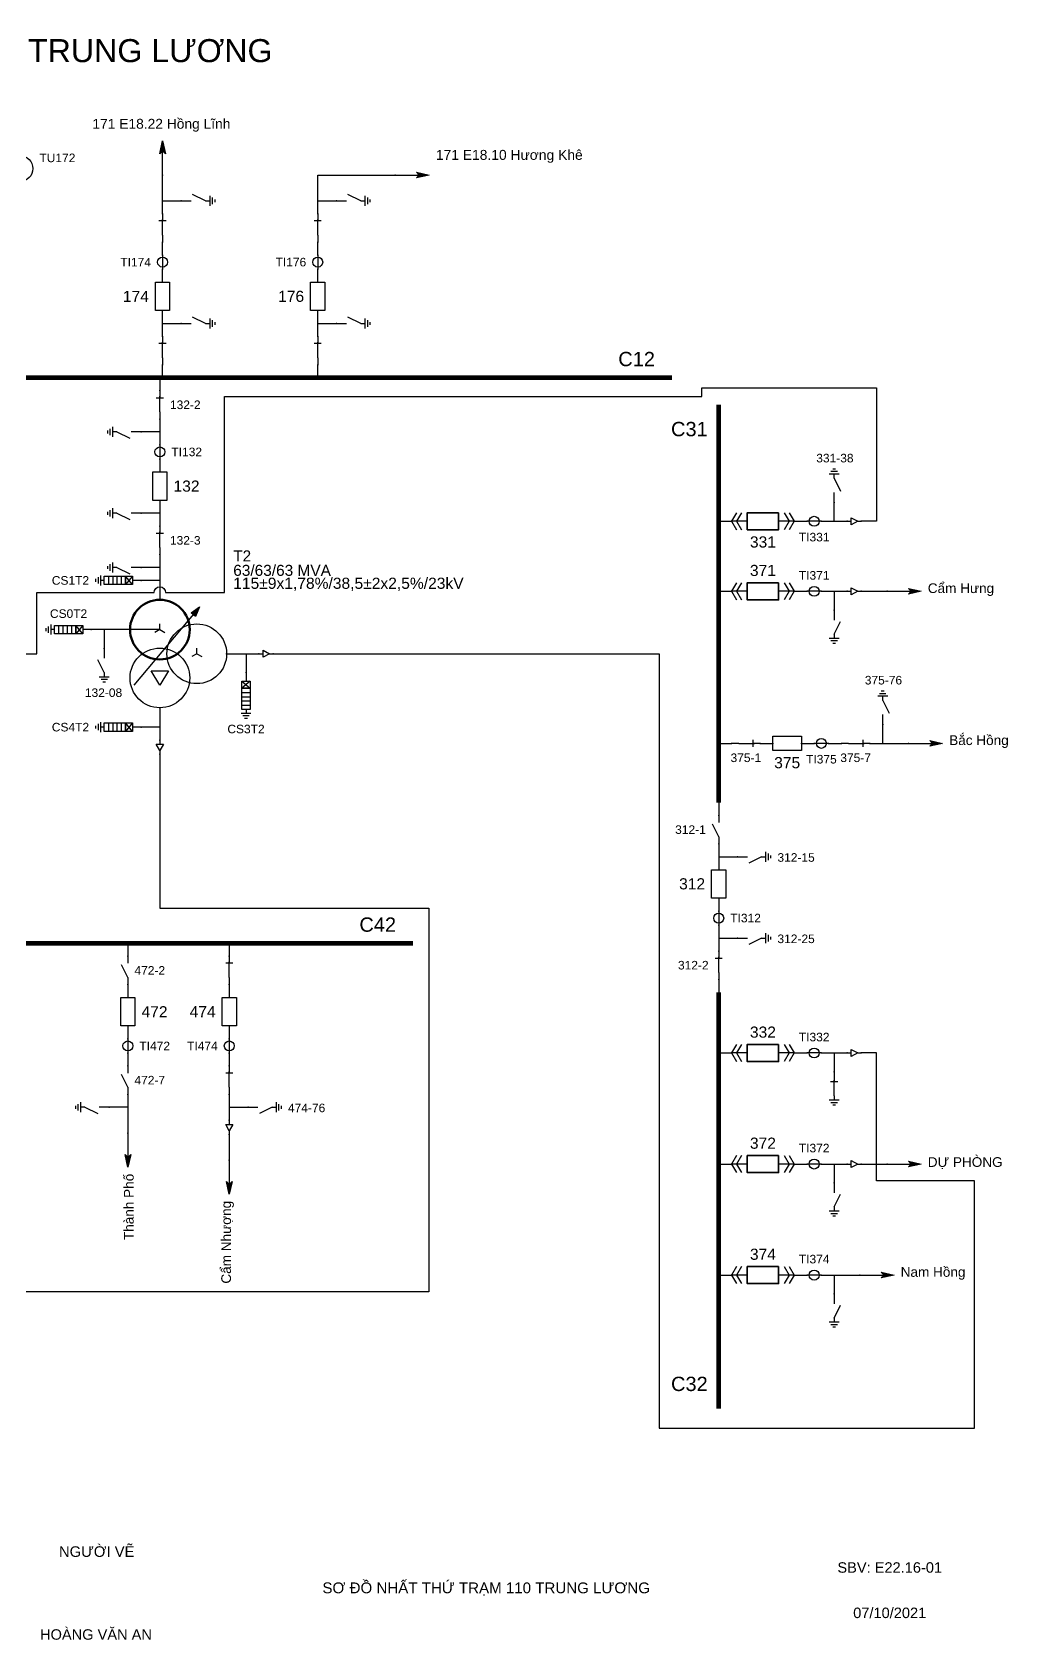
# Model space of a CAD drawing. Header units: millimetres. Extents: x -384 to 411, y 7 to 290.
# Drawn here: x 239.2 to 410.8, y 7.2 to 290 of the extents above; entities that cross this region are included whole.
import ezdxf

# ---------------------------------------------------------------- set-up
doc = ezdxf.new("R2010")
doc.units = ezdxf.units.MM
for name, color, linetype, lineweight in [('BUSBAR_110KV', 1, 'Continuous', 50), ('BUSBAR_22KV', 5, 'Continuous', 50), ('BUSBAR_35KV', 30, 'Continuous', 50), ('HV_110KV', 1, 'Continuous', 25), ('MV_22KV', 5, 'Continuous', 25), ('MV_35KV', 30, 'Continuous', 25)]:
    doc.layers.add(name, color=color, linetype=linetype, lineweight=lineweight)
doc.layers.add('SYM_PORTS', color=8, linetype='Continuous', plot=False)
doc.layers.add('TEXT', color=7, linetype='Continuous')
doc.styles.add('SLD_TEXT', font='arial.ttf')

# ---------------------------------------------------------------- blocks, each defined once
blk = doc.blocks.new('SYM_VOLTAGE_TRANSFORMER')
at = {"lineweight": 25}
for points in [[(0, 4.625), (0, 3.625)], [(0, 1.375), (-0.8625, 0.875)], [(0, 1.375), (0, 2.375)], [(0, 1.375), (0.8625, 0.875)], [(0, -2.375), (-0.8625, -2.875)], [(0, -2.375), (0, -1.375)], [(0, -2.375), (0.8625, -2.875)]]:
    blk.add_lwpolyline(points, dxfattribs=at)
blk.add_lwpolyline([(2.875, 0.25), (4.625, 0.25), (3.75, -1.25)], close=True, dxfattribs=at)
for centre in [(0, 1.375), (3.75, -0.5), (0, -2.375)]:
    blk.add_circle(centre, 2.25, dxfattribs=at)
at = {"layer": 'SYM_PORTS'}
blk.add_point((0, 4.625), dxfattribs=at)
blk.add_attdef('DEVICE_CODE', (7, 1.625), '', height=2)
at = {"flags": 1}
blk.add_attdef('RATIO', (7, -1.375), '', height=2, dxfattribs=at)
blk = doc.blocks.new('SYM_DISCONNECTOR_CLOSED')
at = {"lineweight": 25}
for points in [[(-0.625, 1.25), (0.625, 1.25)], [(0, 2.5), (0, 1.25)], [(0, -1.25), (0, 1.5)], [(0, -1.25), (0, -2.5)]]:
    blk.add_lwpolyline(points, dxfattribs=at)
at = {"layer": 'SYM_PORTS'}
for p in [(0, 2.5), (0, -2.5)]:
    blk.add_point(p, dxfattribs=at)
blk.add_attdef('DEVICE_CODE', (1.625, -0.5), '', height=2)
blk = doc.blocks.new('SYM_EARTHING_SWITCH_OPEN')
at = {"lineweight": 25}
for points in [[(0, 3), (0, 1.25)], [(0, -1.25), (-1.125, 1)], [(-0.875, -2), (0.875, -2)], [(-0.5625, -2.4375), (0.5625, -2.4375)], [(0, -1.25), (0, -2)], [(-0.25, -2.875), (0.25, -2.875)]]:
    blk.add_lwpolyline(points, dxfattribs=at)
at = {"layer": 'SYM_PORTS'}
blk.add_point((0, 3), dxfattribs=at)
blk.add_attdef('DEVICE_CODE', (1.875, 0), '', height=2)
blk = doc.blocks.new('SYM_CIRCUIT_BREAKER')
at = {"lineweight": 25}
blk.add_lwpolyline([(-1.25, 2.5), (1.25, 2.5), (1.25, -2.5), (-1.25, -2.5)], close=True, dxfattribs=at)
at = {"layer": 'SYM_PORTS'}
for p in [(0, 2.5), (0, -2.5)]:
    blk.add_point(p, dxfattribs=at)
blk.add_attdef('DEVICE_CODE', (2.25, -0.5), '', height=2)
at = {"flags": 1}
blk.add_attdef('RATING', (2.25, -3.5), '', height=2, dxfattribs=at)
blk = doc.blocks.new('SYM_CURRENT_TRANSFORMER')
at = {"lineweight": 25}
blk.add_lwpolyline([(0, 1.25), (0, -1.25)], dxfattribs=at)
blk.add_circle((0, 0), 0.875, dxfattribs=at)
at = {"layer": 'SYM_PORTS'}
for p in [(0, 1.25), (0, -1.25)]:
    blk.add_point(p, dxfattribs=at)
blk.add_attdef('DEVICE_CODE', (1.875, -1.75), '', height=2)
at = {"flags": 1}
blk.add_attdef('RATIO', (1.875, -4.75), '', height=2, dxfattribs=at)
blk = doc.blocks.new('SYM_LINE_FEEDER_ARROW')
blk.add_hatch(color=7).paths.add_polyline_path([(0, -3), (-0.5, -0.75), (0, -1.25), (0.5, -0.75)])
at = {"lineweight": 25}
blk.add_lwpolyline([(0, 3), (0, -1.25)], dxfattribs=at)
blk.add_lwpolyline([(0, -3), (-0.5, -0.75), (0, -1.25), (0.5, -0.75)], close=True, dxfattribs=at)
at = {"layer": 'SYM_PORTS'}
blk.add_point((0, 3), dxfattribs=at)
blk.add_attdef('LINE_NAME', (1.5, 0), '', height=2)
blk = doc.blocks.new('SYM_SURGE_ARRESTER')
at = {"lineweight": 25}
for points in [[(0, 4), (0, 2.5)], [(-0.75, 2.5), (0.75, 1.25)], [(0.75, 2.5), (-0.75, 1.25)], [(-0.75, 0.5), (0.75, 0.5)], [(-0.75, -0.25), (0.75, -0.25)], [(-0.75, -1), (0.75, -1)], [(-0.75, -1.75), (0.75, -1.75)], [(0, -2.5), (0, -3.125)], [(-0.875, -3.125), (0.875, -3.125)], [(-0.5625, -3.5625), (0.5625, -3.5625)], [(-0.25, -4), (0.25, -4)]]:
    blk.add_lwpolyline(points, dxfattribs=at)
for points in [[(-0.75, 2.5), (0.75, 2.5), (0.75, 1.25), (-0.75, 1.25)], [(-0.75, 1.25), (0.75, 1.25), (0.75, -2.5), (-0.75, -2.5)]]:
    blk.add_lwpolyline(points, close=True, dxfattribs=at)
at = {"layer": 'SYM_PORTS'}
blk.add_point((0, 4), dxfattribs=at)
blk.add_attdef('DEVICE_CODE', (1.875, 1), '', height=2)
blk = doc.blocks.new('SYM_TRANSFORMER_3W')
blk.add_hatch(color=7).paths.add_polyline_path([(3.75, 8.25), (3.0125, 6.575), (2.2375, 7.225)])
at = {"lineweight": 25}
for points in [[(-7.75, -5.5), (3.0125, 7.35)], [(-3.25, 4.25), (-8.5, 4.25)], [(-3.25, 4.25), (-4.1125, 3.75)], [(-3.25, 4.25), (-3.25, 5.25)], [(-3.25, 4.25), (-2.3875, 3.75)], [(3.25, 0), (2.3875, -0.5)], [(3.25, 0), (3.25, 1)], [(3.25, 0), (4.1125, -0.5)]]:
    blk.add_lwpolyline(points, dxfattribs=at)
for points in [[(3.75, 8.25), (3.0125, 6.575), (2.2375, 7.225)], [(-4.75, -3), (-1.75, -3), (-3.25, -5.5)]]:
    blk.add_lwpolyline(points, close=True, dxfattribs=at)
at = {"lineweight": 50}
blk.add_circle((-3.25, 4.25), 5.25, dxfattribs=at)
at = {"lineweight": 25}
for centre in [(3.25, 0), (-3.25, -4.25)]:
    blk.add_circle(centre, 5.25, dxfattribs=at)
at = {"layer": 'SYM_PORTS'}
for p in [(-3.25, 9.5), (-8.5, 4.25), (8.5, 0), (-3.25, -9.5)]:
    blk.add_point(p, dxfattribs=at)
blk.add_attdef('DEVICE_CODE', (9.5, 6.5), '', height=2)
at = {"flags": 1}
for tag, p in [('POWER', (9.5, 3.5)), ('VOLTAGE_RATIO', (9.5, 0.5))]:
    blk.add_attdef(tag, p, '', height=2, dxfattribs=at)
blk = doc.blocks.new('SYM_CABLE_TERMINATION')
at = {"lineweight": 25}
blk.add_lwpolyline([(-0.625, 0.5), (0.625, 0.5), (0, -0.625)], close=True, dxfattribs=at)
for points in [[(0, 1.25), (0, 0.5)], [(0, -0.625), (0, -1.25)]]:
    blk.add_lwpolyline(points, dxfattribs=at)
at = {"layer": 'SYM_PORTS'}
for p in [(0, 1.25), (0, -1.25)]:
    blk.add_point(p, dxfattribs=at)
blk = doc.blocks.new('SYM_DRAWOUT_BREAKER')
at = {"lineweight": 25}
for points in [[(-1.5, 4.625), (0, 5.5), (1.5, 4.625)], [(-1.5, 3.75), (0, 4.625), (1.5, 3.75)], [(0, 5.5), (0, 2.75)], [(0, -2.75), (0, -5.5)], [(-1.5, -3.75), (0, -4.625), (1.5, -3.75)], [(-1.5, -4.625), (0, -5.5), (1.5, -4.625)]]:
    blk.add_lwpolyline(points, dxfattribs=at)
at = {"lineweight": 35}
blk.add_lwpolyline([(-1.5, 2.75), (1.5, 2.75), (1.5, -2.75), (-1.5, -2.75)], close=True, dxfattribs=at)
at = {"layer": 'SYM_PORTS'}
for p in [(0, 5.5), (0, -5.5)]:
    blk.add_point(p, dxfattribs=at)
blk.add_attdef('DEVICE_CODE', (2.5, 2.5), '', height=2)
at = {"flags": 1}
blk.add_attdef('RATING', (2.5, -0.5), '', height=2, dxfattribs=at)
blk = doc.blocks.new('SYM_DISCONNECTOR_OPEN')
at = {"lineweight": 25}
for points in [[(0, -1.25), (-1.125, 1)], [(0, 2.5), (0, 1.25)], [(0, -1.25), (0, -2.5)]]:
    blk.add_lwpolyline(points, dxfattribs=at)
at = {"layer": 'SYM_PORTS'}
for p in [(0, 2.5), (0, -2.5)]:
    blk.add_point(p, dxfattribs=at)
blk.add_attdef('DEVICE_CODE', (1, -0.5), '', height=2)
blk = doc.blocks.new('SYM_EARTHING_SWITCH_CLOSED')
at = {"lineweight": 25}
for points in [[(0, 3), (0, 1.25)], [(-0.625, 1.25), (0.625, 1.25)], [(0, -1.25), (0, 1.5)], [(-0.875, -2), (0.875, -2)], [(-0.5625, -2.4375), (0.5625, -2.4375)], [(0, -1.25), (0, -2)], [(-0.25, -2.875), (0.25, -2.875)]]:
    blk.add_lwpolyline(points, dxfattribs=at)
at = {"layer": 'SYM_PORTS'}
blk.add_point((0, 3), dxfattribs=at)
blk.add_attdef('DEVICE_CODE', (1.875, 0), '', height=2)

msp = doc.modelspace()

# ---------------------------------------------------------------- linework, layer by layer
at = {"layer": 'BUSBAR_110KV', "const_width": 0.792}
msp.add_lwpolyline([(202.2, 229.25), (351.75, 229.25)], dxfattribs=at)
at = {"layer": 'BUSBAR_22KV', "const_width": 0.792}
msp.add_lwpolyline([(205.81, 129.75), (306.2, 129.75)], dxfattribs=at)
at = {"layer": 'BUSBAR_35KV', "const_width": 0.792}
for points in [[(359.98, 224.48), (359.98, 154.5)], [(359.98, 121.11), (359.98, 47.89)]]:
    msp.add_lwpolyline(points, dxfattribs=at)
at = {"layer": 'HV_110KV'}
for points in [[(262.12, 260.37), (262.12, 264.91)], [(289.43, 260.37), (289.43, 264.91), (303.05, 264.91)], [(262.12, 258.1), (262.12, 260.37)], [(262.12, 260.37), (265.42, 260.37)], [(289.43, 258.1), (289.43, 260.37)], [(289.43, 260.37), (292.74, 260.37)], [(262.12, 250.83), (262.12, 253.1)], [(289.43, 250.83), (289.43, 253.1)], [(262.12, 246.06), (262.12, 248.33)], [(289.43, 246.06), (289.43, 248.33)], [(262.12, 238.79), (262.12, 241.06)], [(289.43, 238.79), (289.43, 241.06)], [(262.12, 236.52), (262.12, 238.79)], [(262.12, 238.79), (265.42, 238.79)], [(289.43, 236.52), (289.43, 238.79)], [(289.43, 238.79), (292.74, 238.79)], [(261.65, 229.25), (261.65, 226.98)], [(262.12, 229.25), (262.12, 231.52)], [(289.43, 229.25), (289.43, 231.52)], [(261.65, 221.98), (261.65, 219.71)], [(261.65, 219.71), (258.35, 219.71)], [(261.65, 219.71), (261.65, 217.44)], [(261.65, 214.94), (261.65, 212.67)], [(261.65, 207.67), (261.65, 205.4)], [(261.65, 205.4), (258.35, 205.4)], [(261.65, 205.4), (261.65, 203.13)], [(261.65, 198.13), (261.65, 195.86)], [(261.65, 195.86), (258.35, 195.86)], [(261.65, 195.86), (261.65, 193.59)], [(261.65, 193.59), (258.35, 193.59)], [(261.65, 193.59), (261.65, 190.18)], [(251.86, 184.93), (249.59, 184.93)], [(256.4, 184.93), (251.86, 184.93)], [(251.86, 184.93), (251.86, 181.63)]]:
    msp.add_lwpolyline(points, dxfattribs=at)
at = {"layer": 'MV_22KV'}
for points in [[(261.65, 171.18), (261.65, 167.78)], [(261.65, 167.78), (258.35, 167.78)], [(261.65, 167.78), (261.65, 165.51)], [(261.65, 163.01), (261.65, 160.31), (261.65, 135.95), (309, 135.95), (309, 68.45), (228.71, 68.45), (228.71, 101.97), (228.71, 104.67)], [(256.02, 129.75), (256.02, 127.48)], [(273.86, 129.75), (273.86, 127.48)], [(256.02, 122.48), (256.02, 120.21)], [(273.86, 122.48), (273.86, 120.21)], [(256.02, 115.21), (256.02, 112.94)], [(273.86, 115.21), (273.86, 112.94)], [(256.02, 110.44), (256.02, 108.17)], [(273.86, 110.44), (273.86, 108.17)], [(256.02, 103.17), (256.02, 100.9)], [(273.86, 103.17), (273.86, 100.9)], [(256.02, 100.9), (252.72, 100.9)], [(256.02, 100.9), (256.02, 96.36)], [(273.86, 100.9), (277.16, 100.9)], [(273.86, 100.9), (273.86, 98.63)], [(273.86, 96.13), (273.86, 91.59)]]:
    msp.add_lwpolyline(points, dxfattribs=at)
at = {"layer": 'MV_35KV'}
msp.add_lwpolyline([(111.49, 180.68), (114.19, 180.68), (240, 180.68), (240, 191.45), (260.65, 191.45, -1), (262.65, 191.45), (273, 191.45), (273, 225.95), (357, 225.95), (357, 227.45), (387.76, 227.45), (387.76, 203.99), (385.06, 203.99)], format="xyb", dxfattribs=at)
for points in [[(380.29, 203.99), (380.29, 207.3)], [(359.98, 203.99), (362.25, 203.99)], [(373.25, 203.99), (375.52, 203.99)], [(378.02, 203.99), (380.29, 203.99)], [(380.29, 203.99), (382.56, 203.99)], [(359.98, 191.67), (362.25, 191.67)], [(373.25, 191.67), (375.52, 191.67)], [(378.02, 191.67), (380.29, 191.67)], [(380.29, 191.67), (380.29, 188.37)], [(380.29, 191.67), (382.56, 191.67)], [(385.06, 191.67), (389.6, 191.67)], [(273.4, 180.68), (276.81, 180.68)], [(276.81, 180.68), (276.81, 177.38)], [(276.81, 180.68), (279.08, 180.68)], [(281.58, 180.68), (284.28, 180.68), (349.5, 180.68), (349.5, 44.45), (405, 44.45), (405, 87.95), (387.76, 87.95), (387.76, 110.45), (385.06, 110.45)], [(388.83, 164.92), (388.83, 168.22)], [(359.98, 164.92), (362.25, 164.92)], [(367.25, 164.92), (369.52, 164.92)], [(374.52, 164.92), (376.79, 164.92)], [(379.29, 164.92), (381.56, 164.92)], [(386.56, 164.92), (388.83, 164.92)], [(388.83, 164.92), (393.37, 164.92)], [(359.98, 154.5), (359.98, 152.23)], [(359.98, 147.23), (359.98, 144.96)], [(359.98, 144.96), (363.28, 144.96)], [(359.98, 144.96), (359.98, 142.69)], [(359.98, 137.69), (359.98, 135.42)], [(359.98, 132.92), (359.98, 130.65)], [(359.98, 130.65), (363.28, 130.65)], [(359.98, 130.65), (359.98, 128.38)], [(359.98, 123.38), (359.98, 121.11)], [(359.98, 110.45), (362.25, 110.45)], [(373.25, 110.45), (375.52, 110.45)], [(378.02, 110.45), (380.29, 110.45)], [(380.29, 110.45), (380.29, 107.14)], [(380.29, 110.45), (382.56, 110.45)], [(359.98, 90.91), (362.25, 90.91)], [(373.25, 90.91), (375.52, 90.91)], [(378.02, 90.91), (380.29, 90.91)], [(380.29, 90.91), (380.29, 87.61)], [(380.29, 90.91), (382.56, 90.91)], [(385.06, 90.91), (389.6, 90.91)], [(359.98, 71.37), (362.25, 71.37)], [(373.25, 71.37), (375.52, 71.37)], [(378.02, 71.37), (380.29, 71.37)], [(380.29, 71.37), (380.29, 68.07)], [(380.29, 71.37), (384.83, 71.37)]]:
    msp.add_lwpolyline(points, dxfattribs=at)

# ---------------------------------------------------------------- block references
at = {"layer": 'HV_110KV'}
ref = msp.add_blockref('SYM_VOLTAGE_TRANSFORMER', (234.68, 266.04), dxfattribs=dict(at, rotation=90))
ref.add_attrib('DEVICE_CODE', 'TU172', (240.46, 267.17), dxfattribs={"layer": 'TEXT', "height": 1.509, "style": 'SLD_TEXT'})
for p, rotation in [((262.12, 267.91), 180), ((306.05, 264.91), 90)]:
    msp.add_blockref('SYM_LINE_FEEDER_ARROW', p, dxfattribs=dict(at, rotation=rotation))
at = {"layer": 'HV_110KV', "xscale": -1, "rotation": 90}
for p in [(295.74, 260.37), (268.42, 260.37), (295.74, 238.79), (268.42, 238.79)]:
    msp.add_blockref('SYM_EARTHING_SWITCH_OPEN', p, dxfattribs=at)
at = {"layer": 'HV_110KV', "xscale": -1}
for p in [(289.43, 255.6), (262.12, 255.6), (289.43, 234.02), (262.12, 234.02)]:
    msp.add_blockref('SYM_DISCONNECTOR_CLOSED', p, dxfattribs=at)
at = {"layer": 'HV_110KV'}
ref = msp.add_blockref('SYM_CURRENT_TRANSFORMER', (262.12, 249.58), dxfattribs=at)
ref.add_attrib('DEVICE_CODE', 'TI174', (254.7, 248.82), dxfattribs={"layer": 'TEXT', "height": 1.509, "style": 'SLD_TEXT'})
ref = msp.add_blockref('SYM_CURRENT_TRANSFORMER', (289.43, 249.58), dxfattribs=at)
ref.add_attrib('DEVICE_CODE', 'TI176', (282.01, 248.83), dxfattribs={"layer": 'TEXT', "height": 1.509, "style": 'SLD_TEXT'})
ref = msp.add_blockref('SYM_CIRCUIT_BREAKER', (262.12, 243.56), dxfattribs=at)
ref.add_attrib('DEVICE_CODE', '174', (255.15, 242.57), dxfattribs={"layer": 'TEXT', "height": 1.962, "style": 'SLD_TEXT'})
ref = msp.add_blockref('SYM_CIRCUIT_BREAKER', (289.43, 243.56), dxfattribs=at)
ref.add_attrib('DEVICE_CODE', '176', (282.46, 242.59), dxfattribs={"layer": 'TEXT', "height": 1.963, "style": 'SLD_TEXT'})
ref = msp.add_blockref('SYM_DISCONNECTOR_CLOSED', (261.65, 224.48), dxfattribs=at)
ref.add_attrib('DEVICE_CODE', '132-2', (263.43, 223.73), dxfattribs={"layer": 'TEXT', "height": 1.509, "style": 'SLD_TEXT'})
ref = msp.add_blockref('SYM_EARTHING_SWITCH_OPEN', (255.35, 219.71), dxfattribs=dict(at, xscale=-1, rotation=270))
ref.add_attrib('DEVICE_CODE', '132-25', (244.76, 218.84), dxfattribs={"layer": 'TEXT', "extrusion": (0, 0, -1), "height": 1.509, "style": 'SLD_TEXT'})
ref = msp.add_blockref('SYM_CURRENT_TRANSFORMER', (261.65, 216.19), dxfattribs=at)
ref.add_attrib('DEVICE_CODE', 'TI132', (263.68, 215.44), dxfattribs={"layer": 'TEXT', "height": 1.509, "style": 'SLD_TEXT'})
ref = msp.add_blockref('SYM_CIRCUIT_BREAKER', (261.65, 210.17), dxfattribs=at)
ref.add_attrib('DEVICE_CODE', '132', (264.06, 209.2), dxfattribs={"layer": 'TEXT', "height": 1.963, "style": 'SLD_TEXT'})
ref = msp.add_blockref('SYM_EARTHING_SWITCH_OPEN', (255.35, 205.4), dxfattribs=dict(at, xscale=-1, rotation=270))
ref.add_attrib('DEVICE_CODE', '132-35', (244.76, 204.53), dxfattribs={"layer": 'TEXT', "extrusion": (0, 0, -1), "height": 1.509, "style": 'SLD_TEXT'})
ref = msp.add_blockref('SYM_DISCONNECTOR_CLOSED', (261.65, 200.63), dxfattribs=at)
ref.add_attrib('DEVICE_CODE', '132-3', (263.43, 199.88), dxfattribs={"layer": 'TEXT', "height": 1.509, "style": 'SLD_TEXT'})
ref = msp.add_blockref('SYM_TRANSFORMER_3W', (264.9, 180.68), dxfattribs=at)
ref.add_attrib('DEVICE_CODE', 'T2', (274.56, 196.93), dxfattribs={"layer": 'TEXT', "height": 1.934, "style": 'SLD_TEXT'})
ref = msp.add_blockref('SYM_EARTHING_SWITCH_OPEN', (255.35, 195.86), dxfattribs=dict(at, xscale=-1, rotation=270))
ref.add_attrib('DEVICE_CODE', '132-38', (244.76, 194.99), dxfattribs={"layer": 'TEXT', "extrusion": (0, 0, -1), "height": 1.509, "style": 'SLD_TEXT'})
ref = msp.add_blockref('SYM_SURGE_ARRESTER', (254.35, 193.59), dxfattribs=dict(at, rotation=270))
ref.add_attrib('DEVICE_CODE', 'CS1T2', (242.64, 192.83), dxfattribs={"layer": 'TEXT', "height": 1.509, "style": 'SLD_TEXT'})
ref = msp.add_blockref('SYM_SURGE_ARRESTER', (245.59, 184.93), dxfattribs=dict(at, rotation=270))
ref.add_attrib('DEVICE_CODE', 'CS0T2', (242.31, 186.99), dxfattribs={"layer": 'TEXT', "height": 1.509, "style": 'SLD_TEXT'})
ref = msp.add_blockref('SYM_EARTHING_SWITCH_OPEN', (251.86, 178.63), dxfattribs=at)
ref.add_attrib('DEVICE_CODE', '132-08', (248.46, 173.08), dxfattribs={"layer": 'TEXT', "height": 1.509, "style": 'SLD_TEXT'})
at = {"layer": 'MV_22KV'}
ref = msp.add_blockref('SYM_SURGE_ARRESTER', (254.35, 167.78), dxfattribs=dict(at, rotation=270))
ref.add_attrib('DEVICE_CODE', 'CS4T2', (242.64, 167.02), dxfattribs={"layer": 'TEXT', "height": 1.509, "style": 'SLD_TEXT'})
for name, p in [('SYM_CABLE_TERMINATION', (261.65, 164.26)), ('SYM_LINE_FEEDER_ARROW', (256.02, 93.36)), ('SYM_CABLE_TERMINATION', (273.86, 97.38)), ('SYM_LINE_FEEDER_ARROW', (273.86, 88.59))]:
    msp.add_blockref(name, p, dxfattribs=at)
at = {"layer": 'MV_22KV', "xscale": -1}
for p in [(273.86, 124.98), (273.86, 105.67)]:
    msp.add_blockref('SYM_DISCONNECTOR_CLOSED', p, dxfattribs=at)
at = {"layer": 'MV_22KV'}
ref = msp.add_blockref('SYM_DISCONNECTOR_OPEN', (256.02, 124.98), dxfattribs=at)
ref.add_attrib('DEVICE_CODE', '472-2', (257.18, 124.22), dxfattribs={"layer": 'TEXT', "height": 1.509, "style": 'SLD_TEXT'})
ref = msp.add_blockref('SYM_CIRCUIT_BREAKER', (256.02, 117.71), dxfattribs=at)
ref.add_attrib('DEVICE_CODE', '472', (258.43, 116.72), dxfattribs={"layer": 'TEXT', "height": 1.962, "style": 'SLD_TEXT'})
ref = msp.add_blockref('SYM_CIRCUIT_BREAKER', (273.86, 117.71), dxfattribs=at)
ref.add_attrib('DEVICE_CODE', '474', (266.89, 116.73), dxfattribs={"layer": 'TEXT', "height": 1.964, "style": 'SLD_TEXT'})
ref = msp.add_blockref('SYM_CURRENT_TRANSFORMER', (256.02, 111.69), dxfattribs=at)
ref.add_attrib('DEVICE_CODE', 'TI472', (258.05, 110.93), dxfattribs={"layer": 'TEXT', "height": 1.509, "style": 'SLD_TEXT'})
ref = msp.add_blockref('SYM_CURRENT_TRANSFORMER', (273.86, 111.69), dxfattribs=at)
ref.add_attrib('DEVICE_CODE', 'TI474', (266.44, 110.93), dxfattribs={"layer": 'TEXT', "height": 1.509, "style": 'SLD_TEXT'})
ref = msp.add_blockref('SYM_DISCONNECTOR_OPEN', (256.02, 105.67), dxfattribs=at)
ref.add_attrib('DEVICE_CODE', '472-7', (257.18, 104.91), dxfattribs={"layer": 'TEXT', "height": 1.509, "style": 'SLD_TEXT'})
ref = msp.add_blockref('SYM_EARTHING_SWITCH_OPEN', (249.72, 100.9), dxfattribs=dict(at, xscale=-1, rotation=270))
ref.add_attrib('DEVICE_CODE', '472-76', (239.13, 100.03), dxfattribs={"layer": 'TEXT', "extrusion": (0, 0, -1), "height": 1.509, "style": 'SLD_TEXT'})
ref = msp.add_blockref('SYM_EARTHING_SWITCH_OPEN', (280.16, 100.9), dxfattribs=dict(at, rotation=90))
ref.add_attrib('DEVICE_CODE', '474-76', (284.19, 100.03), dxfattribs={"layer": 'TEXT', "height": 1.509, "style": 'SLD_TEXT'})
at = {"layer": 'MV_35KV'}
ref = msp.add_blockref('SYM_EARTHING_SWITCH_OPEN', (380.29, 210.3), dxfattribs=dict(at, rotation=180))
ref.add_attrib('DEVICE_CODE', '331-38', (377.14, 214.35), dxfattribs={"layer": 'TEXT', "height": 1.509, "style": 'SLD_TEXT'})
ref = msp.add_blockref('SYM_DRAWOUT_BREAKER', (367.75, 203.99), dxfattribs=dict(at, rotation=270))
ref.add_attrib('DEVICE_CODE', '331', (365.47, 199.37), dxfattribs={"layer": 'TEXT', "height": 1.963, "style": 'SLD_TEXT'})
ref = msp.add_blockref('SYM_CURRENT_TRANSFORMER', (376.77, 203.99), dxfattribs=dict(at, rotation=270))
ref.add_attrib('DEVICE_CODE', 'TI331', (374.08, 200.45), dxfattribs={"layer": 'TEXT', "height": 1.509, "style": 'SLD_TEXT'})
at = {"layer": 'MV_35KV', "rotation": 90}
for name, p in [('SYM_CABLE_TERMINATION', (383.81, 203.99)), ('SYM_CABLE_TERMINATION', (383.81, 191.67)), ('SYM_LINE_FEEDER_ARROW', (392.6, 191.67)), ('SYM_CABLE_TERMINATION', (280.33, 180.68)), ('SYM_LINE_FEEDER_ARROW', (396.37, 164.92)), ('SYM_CABLE_TERMINATION', (383.81, 110.45)), ('SYM_CABLE_TERMINATION', (383.81, 90.91)), ('SYM_LINE_FEEDER_ARROW', (392.6, 90.91)), ('SYM_LINE_FEEDER_ARROW', (387.83, 71.37))]:
    msp.add_blockref(name, p, dxfattribs=at)
at = {"layer": 'MV_35KV'}
ref = msp.add_blockref('SYM_DRAWOUT_BREAKER', (367.75, 191.67), dxfattribs=dict(at, rotation=270))
ref.add_attrib('DEVICE_CODE', '371', (365.47, 194.36), dxfattribs={"layer": 'TEXT', "height": 1.963, "style": 'SLD_TEXT'})
ref = msp.add_blockref('SYM_CURRENT_TRANSFORMER', (376.77, 191.67), dxfattribs=dict(at, rotation=270))
ref.add_attrib('DEVICE_CODE', 'TI371', (374.08, 193.72), dxfattribs={"layer": 'TEXT', "height": 1.509, "style": 'SLD_TEXT'})
at = {"layer": 'MV_35KV', "xscale": -1}
for name, p in [('SYM_EARTHING_SWITCH_OPEN', (380.29, 185.37)), ('SYM_EARTHING_SWITCH_CLOSED', (380.29, 104.14)), ('SYM_EARTHING_SWITCH_OPEN', (380.29, 84.61)), ('SYM_EARTHING_SWITCH_OPEN', (380.29, 65.07))]:
    msp.add_blockref(name, p, dxfattribs=at)
at = {"layer": 'MV_35KV'}
ref = msp.add_blockref('SYM_SURGE_ARRESTER', (276.81, 173.38), dxfattribs=at)
ref.add_attrib('DEVICE_CODE', 'CS3T2', (273.53, 166.69), dxfattribs={"layer": 'TEXT', "height": 1.509, "style": 'SLD_TEXT'})
ref = msp.add_blockref('SYM_EARTHING_SWITCH_OPEN', (388.83, 171.22), dxfattribs=dict(at, rotation=180))
ref.add_attrib('DEVICE_CODE', '375-76', (385.68, 175.28), dxfattribs={"layer": 'TEXT', "height": 1.509, "style": 'SLD_TEXT'})
ref = msp.add_blockref('SYM_DISCONNECTOR_CLOSED', (364.75, 164.92), dxfattribs=dict(at, rotation=270))
ref.add_attrib('DEVICE_CODE', '375-1', (362.06, 161.63), dxfattribs={"layer": 'TEXT', "height": 1.509, "style": 'SLD_TEXT'})
ref = msp.add_blockref('SYM_CIRCUIT_BREAKER', (372.02, 164.92), dxfattribs=dict(at, rotation=270))
ref.add_attrib('DEVICE_CODE', '375', (369.74, 160.54), dxfattribs={"layer": 'TEXT', "height": 1.963, "style": 'SLD_TEXT'})
ref = msp.add_blockref('SYM_CURRENT_TRANSFORMER', (378.04, 164.92), dxfattribs=dict(at, rotation=270))
ref.add_attrib('DEVICE_CODE', 'TI375', (375.35, 161.38), dxfattribs={"layer": 'TEXT', "height": 1.509, "style": 'SLD_TEXT'})
ref = msp.add_blockref('SYM_DISCONNECTOR_CLOSED', (384.06, 164.92), dxfattribs=dict(at, rotation=270))
ref.add_attrib('DEVICE_CODE', '375-7', (381.37, 161.63), dxfattribs={"layer": 'TEXT', "height": 1.509, "style": 'SLD_TEXT'})
ref = msp.add_blockref('SYM_DISCONNECTOR_OPEN', (359.98, 149.73), dxfattribs=at)
ref.add_attrib('DEVICE_CODE', '312-1', (352.31, 148.99), dxfattribs={"layer": 'TEXT', "height": 1.509, "style": 'SLD_TEXT'})
ref = msp.add_blockref('SYM_EARTHING_SWITCH_OPEN', (366.28, 144.96), dxfattribs=dict(at, rotation=90))
ref.add_attrib('DEVICE_CODE', '312-15', (370.31, 144.09), dxfattribs={"layer": 'TEXT', "height": 1.509, "style": 'SLD_TEXT'})
ref = msp.add_blockref('SYM_CIRCUIT_BREAKER', (359.98, 140.19), dxfattribs=at)
ref.add_attrib('DEVICE_CODE', '312', (353.01, 139.23), dxfattribs={"layer": 'TEXT', "height": 1.963, "style": 'SLD_TEXT'})
ref = msp.add_blockref('SYM_CURRENT_TRANSFORMER', (359.98, 134.17), dxfattribs=at)
ref.add_attrib('DEVICE_CODE', 'TI312', (362.01, 133.43), dxfattribs={"layer": 'TEXT', "height": 1.509, "style": 'SLD_TEXT'})
ref = msp.add_blockref('SYM_EARTHING_SWITCH_OPEN', (366.28, 130.65), dxfattribs=dict(at, rotation=90))
ref.add_attrib('DEVICE_CODE', '312-25', (370.31, 129.78), dxfattribs={"layer": 'TEXT', "height": 1.509, "style": 'SLD_TEXT'})
ref = msp.add_blockref('SYM_DISCONNECTOR_CLOSED', (359.98, 125.88), dxfattribs=at)
ref.add_attrib('DEVICE_CODE', '312-2', (352.81, 125.14), dxfattribs={"layer": 'TEXT', "height": 1.509, "style": 'SLD_TEXT'})
ref = msp.add_blockref('SYM_DRAWOUT_BREAKER', (367.75, 110.45), dxfattribs=dict(at, rotation=270))
ref.add_attrib('DEVICE_CODE', '332', (365.47, 113.14), dxfattribs={"layer": 'TEXT', "height": 1.963, "style": 'SLD_TEXT'})
ref = msp.add_blockref('SYM_CURRENT_TRANSFORMER', (376.77, 110.45), dxfattribs=dict(at, rotation=270))
ref.add_attrib('DEVICE_CODE', 'TI332', (374.08, 112.5), dxfattribs={"layer": 'TEXT', "height": 1.509, "style": 'SLD_TEXT'})
ref = msp.add_blockref('SYM_DRAWOUT_BREAKER', (367.75, 90.91), dxfattribs=dict(at, rotation=270))
ref.add_attrib('DEVICE_CODE', '372', (365.47, 93.6), dxfattribs={"layer": 'TEXT', "height": 1.963, "style": 'SLD_TEXT'})
ref = msp.add_blockref('SYM_CURRENT_TRANSFORMER', (376.77, 90.91), dxfattribs=dict(at, rotation=270))
ref.add_attrib('DEVICE_CODE', 'TI372', (374.08, 92.97), dxfattribs={"layer": 'TEXT', "height": 1.509, "style": 'SLD_TEXT'})
ref = msp.add_blockref('SYM_DRAWOUT_BREAKER', (367.75, 71.37), dxfattribs=dict(at, rotation=270))
ref.add_attrib('DEVICE_CODE', '374', (365.47, 74.06), dxfattribs={"layer": 'TEXT', "height": 1.963, "style": 'SLD_TEXT'})
ref = msp.add_blockref('SYM_CURRENT_TRANSFORMER', (376.77, 71.37), dxfattribs=dict(at, rotation=270))
ref.add_attrib('DEVICE_CODE', 'TI374', (374.08, 73.43), dxfattribs={"layer": 'TEXT', "height": 1.509, "style": 'SLD_TEXT'})

# ---------------------------------------------------------------- texts
at = {"layer": 'TEXT', "attachment_point": 7, "style": 'SLD_TEXT'}
for s, insert, char_height in [('SƠ ĐỒ NHẤT THỨ TRẠM 110KV TRUNG LƯƠNG', (151.1, 283.87), 4.0515), ('171 E18.22 Hồng Lĩnh', (249.79, 272.53), 1.7361), ('171 E18.10 Hương Khê', (310.21, 267.05), 1.7436), ('C12', (342.31, 231.24), 2.516), ('C31', (351.59, 218.92), 2.517), ('63/63/63 MVA', (274.56, 194.36), 1.9416), ('115±9x1,78%/38,5±2x2,5%/23kV', (274.56, 191.74), 1.9643), ('Cẩm Hưng', (396.76, 190.85), 1.708), ('Bắc Hồng', (400.53, 164.11), 1.708), ('C42', (296.76, 131.74), 2.516), ('DỰ PHÒNG', (396.76, 90.03), 1.708), ('Nam Hồng', (391.99, 70.56), 1.708), ('C32', (351.59, 50.94), 2.517), ('NGƯỜI VẼ', (243.9, 21.77), 1.864), ('SBV: E22.16-01', (380.86, 18.99), 1.8381), ('SƠ ĐỒ NHẤT THỨ TRẠM 110 TRUNG LƯƠNG', (290.25, 14.98), 1.9011), ('07/10/2021', (383.64, 11.01), 1.838), ('HOÀNG VĂN AN', (240.57, 7.2), 1.8381)]:
    msp.add_mtext(s, dxfattribs=dict(at, insert=insert, char_height=char_height))
at = {"layer": 'TEXT', "char_height": 1.708, "attachment_point": 7, "rotation": 90, "style": 'SLD_TEXT'}
for s, insert in [('Thành Phố', (257.07, 77.53)), ('Cẩm Nhượng', (274.68, 69.87))]:
    msp.add_mtext(s, dxfattribs=dict(at, insert=insert))

doc.saveas('drawing.dxf')
